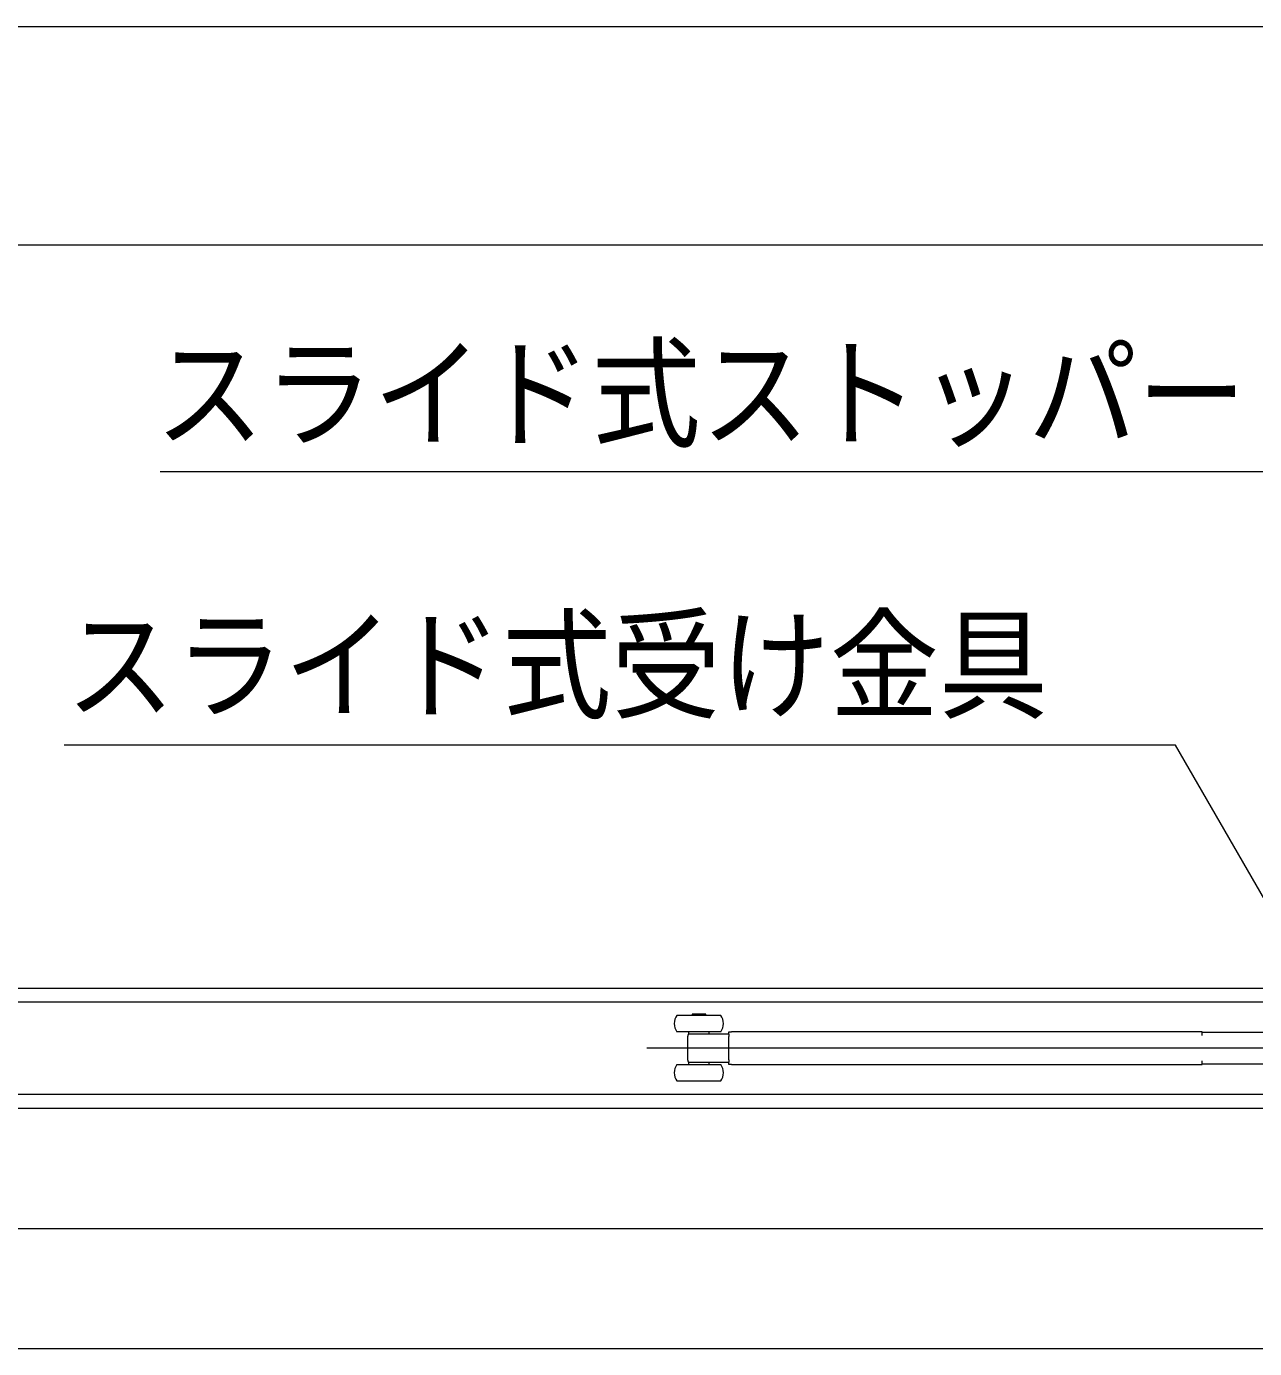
# Model space of a CAD drawing. Units: millimetres, scale not verified. Extents: x -6062 to 6062, y -3045 to 3045.
# Drawn here: x -3943.3 to -3493.7, y 1065.8 to 1550 of the extents above; entities that cross this region are included whole.
import ezdxf
from ezdxf.enums import TextEntityAlignment as Align

# ---------------------------------------------------------------- set-up
doc = ezdxf.new("R2010")
doc.units = ezdxf.units.MM
doc.header["$LTSCALE"] = 20
for name, color, linetype, lineweight in [('0-1_3一般', 7, 'Continuous', 9), ('0-2_2寸法-1', 7, 'Continuous', 9), ('0-4_2寸法-3', 7, 'Continuous', 9)]:
    doc.layers.add(name, color=color, linetype=linetype, lineweight=lineweight)
doc.styles.add('ＭＳ ゴシック', font='')
doc.styles.get('ＭＳ ゴシック').set_extended_font_data('MS Gothic')

# ---------------------------------------------------------------- blocks, each defined once
blk = doc.blocks.new('グループ-23')
at = {"layer": '0-1_3一般'}
for p, q in [((-54002, 23856.9), (-30638, 23856.9)), ((-38242, 23764.9), (-38242, 23756.9)), ((-38142, 23764.9), (-38242, 23764.9)), ((-38142, 23756.9), (-38142, 23764.9)), ((-38267, 23636.9), (-38267, 23622.9)), ((-38117, 23622.9), (-38117, 23636.9)), ((-37972, 23620.2), (-37972, 23636.9)), ((-37972, 23636.9), (-37952, 23636.9)), ((-34506, 23636.9), (-37952, 23636.9)), ((-34506, 23609.9), (-34506, 23636.9)), ((-34506, 23633.9), (-34486, 23633.9)), ((-34486, 23633.9), (-31806, 23633.9)), ((-38272, 23605.5), (-38272, 23605.3)), ((-38272, 23428.4), (-38272, 23605.3)), ((-38246.1, 23622.9), (-38192, 23622.9)), ((-38192, 23622.9), (-37972, 23622.9)), ((-37972, 23620.2), (-37972, 23602.9)), ((-37972, 23430.9), (-37972, 23602.9)), ((-30454, 23516.9), (-38574, 23516.9)), ((-38352, 23396.9), (-38032, 23396.9)), ((-38272, 23424.9), (-38272, 23425)), ((-38267, 23410.9), (-38267, 23396.9)), ((-38260.8, 23410.9), (-38267, 23410.9)), ((-38246.1, 23410.9), (-38260.8, 23410.9)), ((-38192, 23410.9), (-38246.1, 23410.9)), ((-37972, 23410.9), (-38192, 23410.9)), ((-38117, 23396.9), (-38117, 23410.9)), ((-37972, 23430.9), (-37972, 23413.6)), ((-37972, 23396.9), (-37972, 23413.6)), ((-37952, 23396.9), (-37972, 23396.9)), ((-37952, 23396.9), (-34506, 23396.9)), ((-34506, 23396.9), (-34506, 23423.9)), ((-38352, 23276.9), (-38032, 23276.9)), ((-30638, 23176.9), (-54002, 23176.9)), ((-77990, 23076.9), (17030, 23076.9)), ((-77990, 23076.9), (17030, 23076.9)), ((-77990, 22196.9), (17030, 22196.9)), ((-77990, 21316.9), (17030, 21316.9))]:
    blk.add_line(p, q, dxfattribs=at)
for points in [[(-77990, 23076.9), (-77990, 23956.9), (17030, 23956.9), (17030, 23076.9)], [(-38032, 23756.9), (-38077.2, 23756.9), (-38352, 23756.9)], [(-38032, 23636.9), (-38077.2, 23636.9), (-38352, 23636.9)], [(-38272, 23608.9), (-38272, 23609), (-38272, 23609), (-38272, 23609.1), (-38272, 23609.1), (-38272, 23609.2), (-38272, 23609.2), (-38272, 23609.2), (-38272, 23609.2), (-38272, 23609.2), (-38272, 23609.2), (-38272, 23609.2), (-38272, 23609.1), (-38272, 23609.1), (-38272, 23609), (-38272, 23608.9), (-38272, 23608.9), (-38272, 23608.8), (-38272, 23608.7), (-38272, 23608.5), (-38272, 23608.4), (-38272, 23608.3), (-38272, 23608.1), (-38272, 23608), (-38272, 23607.8), (-38272, 23607.7), (-38272, 23607.5), (-38272, 23607.4), (-38272, 23607.2), (-38272, 23607.1), (-38272, 23606.9), (-38272, 23606.7), (-38272, 23606.6), (-38272, 23606.4), (-38272, 23606.3), (-38272, 23606.1), (-38272, 23606), (-38272, 23605.8), (-38272, 23605.7), (-38272, 23605.5)], [(-38267, 23622.9), (-38260.8, 23622.9), (-38246.1, 23622.9)], [(-38272, 23428.4), (-38272, 23428.3), (-38272, 23428.1), (-38272, 23428), (-38272, 23427.8), (-38272, 23427.7), (-38272, 23427.5), (-38272, 23427.4), (-38272, 23427.2), (-38272, 23427.1), (-38272, 23426.9), (-38272, 23426.8), (-38272, 23426.6), (-38272, 23426.4), (-38272, 23426.3), (-38272, 23426.1), (-38272, 23426), (-38272, 23425.8), (-38272, 23425.7), (-38272, 23425.5), (-38272, 23425.4), (-38272, 23425.3), (-38272, 23425.2), (-38272, 23425.1), (-38272, 23425), (-38272, 23424.9), (-38272, 23424.8), (-38272, 23424.8), (-38272, 23424.7), (-38272, 23424.7), (-38272, 23424.7), (-38272, 23424.6), (-38272, 23424.6), (-38272, 23424.6), (-38272, 23424.7), (-38272, 23424.7), (-38272, 23424.7), (-38272, 23424.8), (-38272, 23424.8), (-38272, 23424.9)], [(-31786, 23423.9), (-31786, 23399.9), (-31806, 23399.9), (-34486, 23399.9), (-34506, 23399.9)], [(-77990, 21316.9), (-77990, 22196.9), (17030, 22196.9), (17030, 21316.9)]]:
    blk.add_lwpolyline(points, dxfattribs=at)
for centre, radius, start, end in [((-38272, 23696.9), 100, 143.1301, 216.8699), ((-38112, 23696.9), 100, 323.1301, 36.8699), ((-38252, 23609.6), 20, 137.45665, 180.25028), ((-38272, 23336.9), 100, 143.1301, 216.8699), ((-38252, 23424.2), 20, 179.75095, 224.06049), ((-38112, 23336.9), 100, 323.1301, 36.8699)]:
    blk.add_arc(centre, radius, start, end, dxfattribs=at)
blk = doc.blocks.new('グループ-24')
at = {"layer": '0-1_3一般'}
blk.add_blockref('グループ-23', (0, 0), dxfattribs=at)

msp = doc.modelspace()

# ---------------------------------------------------------------- linework, layer by layer
at = {"layer": '0-2_2寸法-1'}
for p, q in [((-5681.79, 1550), (-941.21, 1550)), ((-4474.79, 1470), (-953.21, 1470))]:
    msp.add_line(p, q, dxfattribs=at)
at = {"layer": '0-4_2寸法-3'}
for points in [[(-3353.2, 1175.76), (-3475.07, 1386.84), (-3894.3, 1386.84)], [(-3458.5, 1175.84), (-3522.59, 1286.84), (-3929.47, 1286.84)]]:
    msp.add_lwpolyline(points, dxfattribs=at)

# ---------------------------------------------------------------- block references
at = {"layer": '0-1_3一般', "xscale": 0.05, "yscale": 0.05}
msp.add_blockref('グループ-24', (-1787.5, 0), dxfattribs=at)

# ---------------------------------------------------------------- texts
at = {"layer": '0-4_2寸法-3', "style": 'ＭＳ ゴシック', "width": 0.9}
for s, p in [('スライド式ストッパー', (-3896.23, 1389.61)), ('スライド式受け金具', (-3928.89, 1290.19))]:
    msp.add_text(s, height=32.55, dxfattribs=at).set_placement(p, align=Align.BOTTOM_LEFT)

doc.saveas('drawing.dxf')
